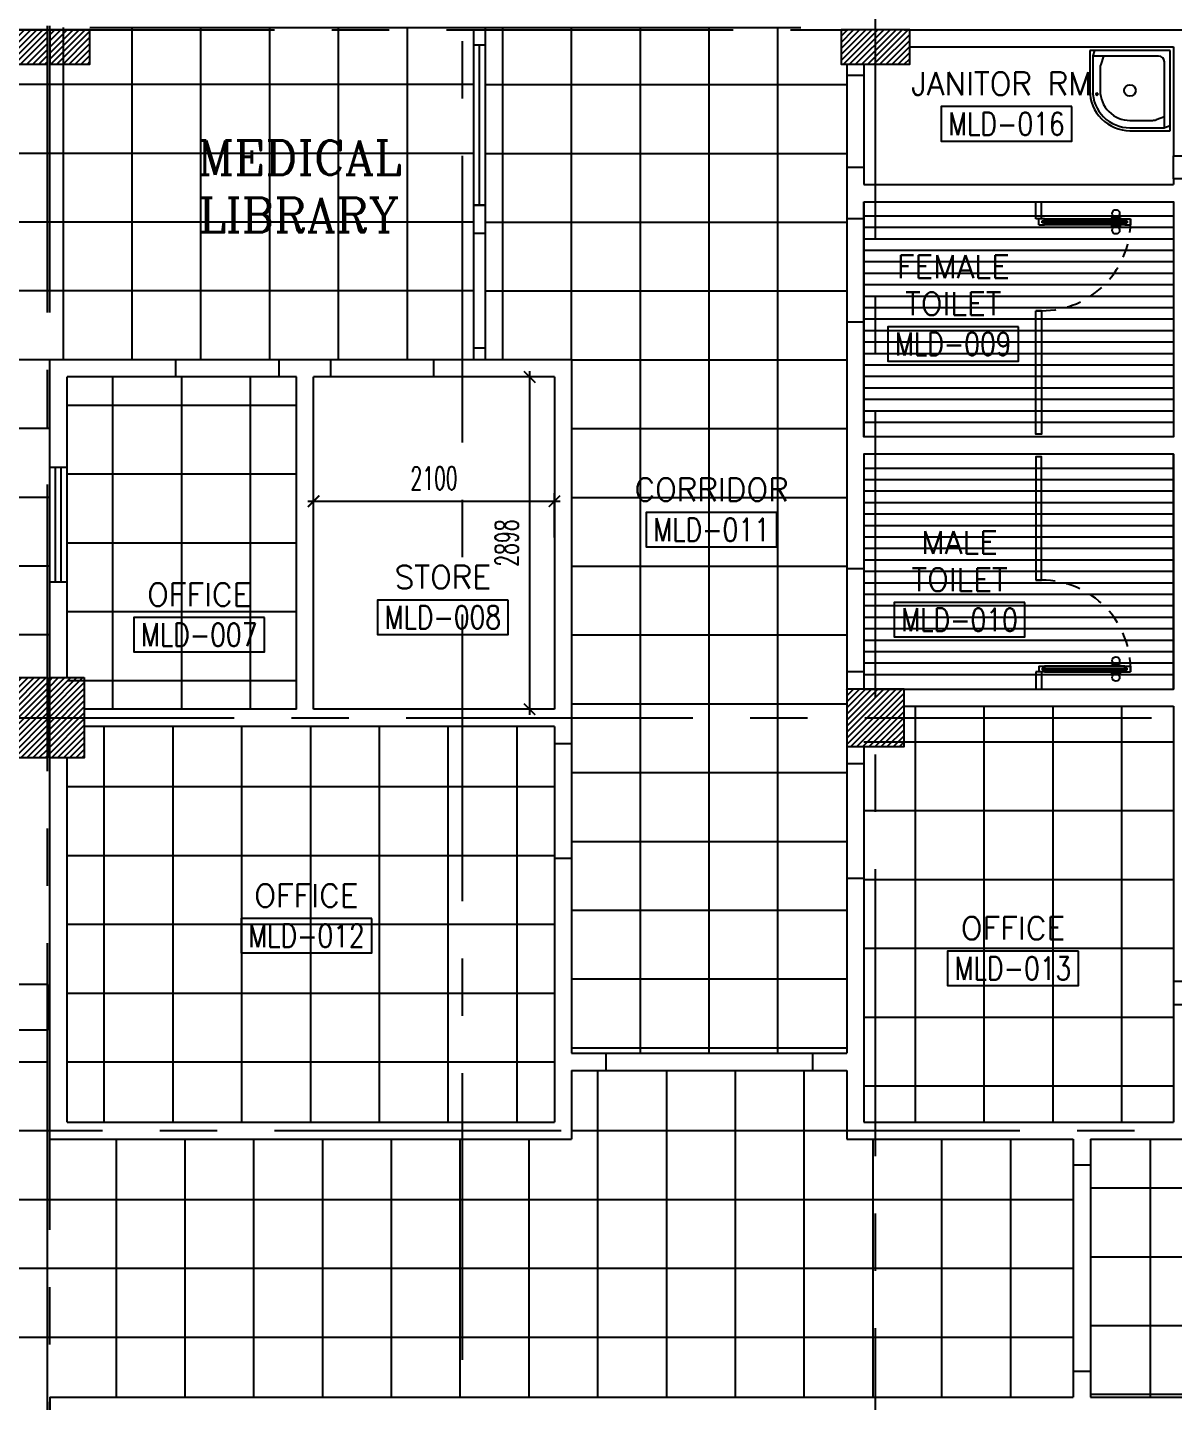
# Model space of a CAD drawing. Extents: x 417820 to 418166, y 43448 to 43632.
# Drawn here: x 417873.3 to 417883.3, y 43482.51 to 43494.49 of the extents above; entities that cross this region are included whole.
import ezdxf
from ezdxf.enums import TextEntityAlignment as Align

# ---------------------------------------------------------------- set-up
doc = ezdxf.new("R2010")
doc.units = 0
doc.header["$MEASUREMENT"] = 0
doc.header["$PDMODE"] = 3
doc.header["$PDSIZE"] = 0.1
doc.linetypes.add('CENTERX2', pattern=[4, 2.5, -0.5, 0.5, -0.5])
doc.linetypes.add('HIDDEN', pattern=[0.375, 0.25, -0.125])
doc.layers.get('0').update_dxf_attribs({"linetype": 'CONTINUOUS'})
doc.layers.get('DEFPOINTS').update_dxf_attribs({"linetype": 'CONTINUOUS'})
for name, color, linetype in [('AXES', 11, 'CENTERX2'), ('CEILING', 4, 'CONTINUOUS'), ('COL', 2, 'CONTINUOUS'), ('DIM', 4, 'CONTINUOUS'), ('DOOR', 11, 'CONTINUOUS'), ('EJ', 8, 'CONTINUOUS'), ('FIX', 3, 'CONTINUOUS'), ('HAT', 8, 'CONTINUOUS'), ('PART', 9, 'CONTINUOUS'), ('RM-BOX', 11, 'CONTINUOUS'), ('RM-NAME', 11, 'CONTINUOUS'), ('RM-NO', 11, 'CONTINUOUS'), ('WALL', 2, 'CONTINUOUS'), ('WIN', 5, 'CONTINUOUS')]:
    doc.layers.add(name, color=color, linetype=linetype)
doc.styles.add('ROMANC', font='romanc', dxfattribs={"height": 0.1})
doc.styles.add('ROMANS', font='ROMANS.shx', dxfattribs={"width": 0.6})
doc.dimstyles.new('STANDARD in', dxfattribs={"dimtxt": 0.2, "dimasz": 0.1, "dimexe": 0.07, "dimexo": 0.05, "dimgap": 0.1, "dimtad": 1, "dimdec": 0, "dimlfac": 1000, "dimzin": 0, "dimdsep": 46, "dimtxsty": 'ROMANS', "dimblk": 'ARCHTICK', "dimcen": 0.05, "dimdle": 0.05, "dimclrd": 4, "dimclre": 4, "dimclrt": 2, "dimadec": 0, "dimazin": 0, "dimtfac": 1, "dimtdec": 0, "dimtmove": 2, "dimatfit": 3, "dimldrblk": 'ARCHTICK', "dimfxl": 0, "dimtolj": 1, "dimtzin": 0, "dimarcsym": 0})

# ---------------------------------------------------------------- blocks, each defined once
blk = doc.blocks.new('RM1')
at = {"layer": 'RM-BOX'}
blk.add_lwpolyline([(570, -200), (-570, -200), (-570, -500), (570, -500)], close=True, dxfattribs=at)
at = {"layer": 'RM-NAME', "style": 'ROMANS'}
for tag, p in [('ROOMNAME1', (0, 324)), ('ROOMNAME2', (0, 0))]:
    blk.add_attdef(tag, text='', height=200, dxfattribs=at).set_placement(p, align=Align.MIDDLE)
at = {"layer": 'RM-NO', "style": 'ROMANS', "width": 0.8}
blk.add_attdef('ROOMNO', text='', height=200, dxfattribs=at).set_placement((0, -350), align=Align.MIDDLE)
blk = doc.blocks.new('*X59')
at = {"color": 0}
for p, q in [((73379, 32279), (73862, 32761)), ((73379, 32332), (73809, 32761)), ((73379, 32385), (73756, 32761)), ((73379, 32438), (73702, 32761)), ((73379, 32491), (73649, 32761)), ((73379, 32544), (73596, 32761)), ((73379, 32597), (73543, 32761)), ((73379, 32650), (73490, 32761)), ((73379, 32703), (73437, 32761)), ((73379, 32756), (73384, 32761)), ((73415, 32261), (73879, 32726)), ((73468, 32261), (73879, 32673)), ((73521, 32261), (73879, 32620)), ((73574, 32261), (73879, 32567)), ((73627, 32261), (73879, 32513)), ((73680, 32261), (73879, 32460)), ((73733, 32261), (73879, 32407)), ((73786, 32261), (73879, 32354)), ((73839, 32261), (73879, 32301))]:
    blk.add_line(p, q, dxfattribs=at)
blk = doc.blocks.new('COL50')
at = {"layer": 'COL'}
blk.add_lwpolyline([(-250, 250), (-250, -250), (250, -250), (250, 250)], close=True, dxfattribs=at)
blk = doc.blocks.new('JAN-001')
for p, q in [((730, -30), (30, -30)), ((30, -30), (30, -730)), ((705, -80), (130, -80)), ((610, -80), (635, -152)), ((688, -30), (704, -76)), ((705, -380), (705, -84)), ((730, -380), (730, -30)), ((80, -130), (80, -705)), ((640, -380), (640, -184)), ((30, -688), (76, -704)), ((80, -610), (152, -635)), ((84, -705), (380, -705)), ((184, -640), (380, -640)), ((30, -730), (380, -730))]:
    blk.add_line(p, q)
blk.add_circle((380, -380), 50)
for centre, radius, start, end in [((130, -130), 50, 90, 180), ((680, -84), 25, 0, 19.0039), ((540, -184), 100, 0, 19.0039), ((380, -380), 350, 270, 0), ((380, -380), 325, 270, 0), ((380, -380), 260, 270, 0), ((84, -680), 25, 250.9961, 270), ((184, -540), 100, 250.9961, 270)]:
    blk.add_arc(centre, radius, start, end)
blk = doc.blocks.new('C11')
at = {"layer": 'HAT'}
h = blk.add_hatch(dxfattribs=at)
h.set_pattern_fill('ANSI31', color=256, scale=300, style=0)
h.set_pattern_definition([(45, (-383765.23, -62181), (-26.5165043, 26.5165043), [])])
h.paths.add_polyline_path([(-20, 350), (-20, 700), (-320, 700), (-320, 350)])
h.paths.add_polyline_path([(-320, 0), (-20, 0), (-20, 350), (-320, 350)])
h = blk.add_hatch(dxfattribs=at)
h.set_pattern_fill('ANSI31', color=256, scale=300, style=0)
h.set_pattern_definition([(45, (-383445.23, -62181), (-26.5165043, 26.5165043), [])])
h.paths.add_polyline_path([(300, 350), (300, 700), (0, 700), (0, 350)])
h.paths.add_polyline_path([(0, 0), (300, 0), (300, 350), (0, 350)])
at = {"layer": 'COL'}
for points in [[(-20, 700), (-20, 0), (-320, 0), (-320, 700)], [(300, 700), (300, 0), (0, 0), (0, 700)]]:
    blk.add_lwpolyline(points, close=True, dxfattribs=at)
blk = doc.blocks.new('_ARCHTICK')
at = {"color": 0, "linetype": 'ByBlock', "const_width": 0.15}
blk.add_lwpolyline([(-0.5, -0.5), (0.5, 0.5)], dxfattribs=at)
blk = doc.blocks.new('*D176')
at = {"layer": 'DEFPOINTS', "color": 0}
for p in [(417877.897, 43490.363), (417875.797, 43489.998), (417877.897, 43489.998)]:
    blk.add_point(p, dxfattribs=at)
at = {"layer": 'DIM', "color": 4, "lineweight": -2}
for p, q in [((417875.747, 43490.363), (417877.947, 43490.363)), ((417875.797, 43490.048), (417875.797, 43490.433)), ((417877.897, 43490.048), (417877.897, 43490.433))]:
    blk.add_line(p, q, dxfattribs=at)
at = {"layer": 'DIM', "color": 4, "lineweight": -2, "xscale": 0.1, "yscale": 0.1, "zscale": 0.1, "rotation": 180}
blk.add_blockref('_ARCHTICK', (417875.797, 43490.363), dxfattribs=at)
at = {"layer": 'DIM', "color": 4, "lineweight": -2, "xscale": 0.1, "yscale": 0.1, "zscale": 0.1}
blk.add_blockref('_ARCHTICK', (417877.897, 43490.363), dxfattribs=at)
at = {"layer": 'DIM', "color": 2, "insert": (417876.847, 43490.563), "char_height": 0.2, "attachment_point": 5, "style": 'ROMANS'}
blk.add_mtext('\\A1;2100', dxfattribs=at)
blk = doc.blocks.new('*D177')
at = {"layer": 'DEFPOINTS', "color": 0}
for p in [(417877.681, 43491.447), (417877.681, 43488.549), (417877.681, 43488.549)]:
    blk.add_point(p, dxfattribs=at)
at = {"layer": 'DIM', "color": 4, "lineweight": -2}
for p, q in [((417877.631, 43491.447), (417877.611, 43491.447)), ((417877.681, 43491.497), (417877.681, 43488.499)), ((417877.631, 43488.549), (417877.611, 43488.549))]:
    blk.add_line(p, q, dxfattribs=at)
at = {"layer": 'DIM', "color": 4, "lineweight": -2, "xscale": 0.1, "yscale": 0.1, "zscale": 0.1}
for p, rotation in [((417877.681, 43491.447), 90), ((417877.681, 43488.549), 270)]:
    blk.add_blockref('_ARCHTICK', p, dxfattribs=dict(at, rotation=rotation))
at = {"layer": 'DIM', "color": 2, "insert": (417877.481, 43489.998), "char_height": 0.2, "attachment_point": 5, "rotation": 90, "style": 'ROMANS'}
blk.add_mtext('\\A1;2898', dxfattribs=at)

msp = doc.modelspace()

# ---------------------------------------------------------------- hatches: boundary and pattern name
at = {"layer": 'HAT'}
h = msp.add_hatch(dxfattribs=at)
h.set_pattern_fill('ANSI31', color=256, scale=0.3, style=0)
h.set_pattern_definition([(45, (417489.731385, 43455.643322), (-0.0265165043, 0.0265165043), [])])
h.paths.add_polyline_path([(417873.1266, 43494.1743), (417873.4766, 43494.1743), (417873.4766, 43494.4743), (417873.1266, 43494.4743)])
h = msp.add_hatch(dxfattribs=at)
h.set_pattern_fill('ANSI31', color=256, scale=0.3, style=0)
h.set_pattern_definition([(45, (417490.101385, 43455.643322), (-0.0265165043, 0.0265165043), [])])
h.paths.add_polyline_path([(417873.4966, 43494.1743), (417873.8466, 43494.1743), (417873.8466, 43494.4743), (417873.4966, 43494.4743)])
h = msp.add_hatch(dxfattribs=at)
h.set_pattern_fill('ANSI31', color=256, scale=0.3, style=0)
h.set_pattern_definition([(45, (417522.151385, 43455.643322), (-0.0265165043, 0.0265165043), [])])
h.paths.add_polyline_path([(417880.6966, 43494.1743), (417880.6966, 43494.4743), (417880.3966, 43494.4743), (417880.3966, 43494.1743)])
h.paths.add_polyline_path([(417880.9966, 43494.1743), (417880.9966, 43494.4743), (417880.6966, 43494.4743), (417880.6966, 43494.1743)])

# ---------------------------------------------------------------- linework, layer by layer
at = {"layer": 'AXES'}
for p, q in [((417880.6966, 43448.6529), (417880.6966, 43538.4875)), ((417873.4766, 43460.01), (417873.4766, 43538.1375)), ((417873.4966, 43460.01), (417873.4966, 43538.1375)), ((417877.0966, 43466.8743), (417877.0966, 43525.6943)), ((417820.9552, 43494.4743), (417889.6966, 43494.4743)), ((417820.6052, 43488.4743), (417889.6966, 43488.4743)), ((417831.4566, 43484.8743), (417889.6966, 43484.8743))]:
    msp.add_line(p, q, dxfattribs=at)
at = {"layer": 'CEILING'}
for p, q in [((417873.6116, 43494.4943), (417873.6116, 43491.5968)), ((417874.2116, 43494.4943), (417874.2116, 43491.5968)), ((417874.8116, 43494.4943), (417874.8116, 43491.5968)), ((417874.8116, 43494.4943), (417874.8116, 43491.5968)), ((417875.4116, 43494.4943), (417875.4116, 43491.5968)), ((417876.0116, 43494.4943), (417876.0116, 43491.5968)), ((417876.6116, 43494.4943), (417876.6116, 43491.5968)), ((417877.2966, 43491.5968), (417877.2966, 43494.4943)), ((417877.4466, 43491.5968), (417877.4466, 43494.4943)), ((417878.0466, 43491.5968), (417878.0466, 43494.4943)), ((417878.6466, 43485.5493), (417878.6466, 43494.4943)), ((417879.2466, 43485.5493), (417879.2466, 43494.4943)), ((417879.8466, 43485.5493), (417879.8466, 43494.4943)), ((417877.1934, 43493.9968), (417868.9266, 43493.9968)), ((417877.2966, 43493.9968), (417880.4466, 43493.9968)), ((417877.1934, 43493.3968), (417868.9266, 43493.3968)), ((417877.2966, 43493.3968), (417880.4466, 43493.3968)), ((417877.1934, 43492.7968), (417868.9266, 43492.7968)), ((417877.2966, 43492.7968), (417880.4466, 43492.7968)), ((417883.2966, 43492.8493), (417880.5966, 43492.8493)), ((417883.2966, 43492.7493), (417880.5966, 43492.7493)), ((417883.2966, 43492.6493), (417880.5966, 43492.6493)), ((417883.2966, 43492.5493), (417880.5966, 43492.5493)), ((417883.2966, 43492.4493), (417880.5966, 43492.4493)), ((417883.2966, 43492.3493), (417880.5966, 43492.3493)), ((417877.1934, 43492.1968), (417868.9266, 43492.1968)), ((417877.2966, 43492.1968), (417880.4466, 43492.1968)), ((417883.2966, 43492.2493), (417880.5966, 43492.2493)), ((417883.2966, 43492.1493), (417880.5966, 43492.1493)), ((417883.2966, 43492.0493), (417880.5966, 43492.0493)), ((417883.2966, 43491.9493), (417880.5966, 43491.9493)), ((417883.2966, 43491.8493), (417880.5966, 43491.8493)), ((417883.2966, 43491.7493), (417880.5966, 43491.7493)), ((417873.4966, 43491.5968), (417868.9266, 43491.5968)), ((417878.0466, 43491.5968), (417880.4466, 43491.5968)), ((417883.2966, 43491.6493), (417880.5966, 43491.6493)), ((417874.0466, 43488.5493), (417874.0466, 43491.4468)), ((417874.6466, 43488.5493), (417874.6466, 43491.4468)), ((417875.2466, 43488.5493), (417875.2466, 43491.4468)), ((417883.2966, 43491.5493), (417880.5966, 43491.5493)), ((417883.2966, 43491.4493), (417880.5966, 43491.4493)), ((417883.2966, 43491.3493), (417880.5966, 43491.3493)), ((417883.2966, 43491.2493), (417880.5966, 43491.2493)), ((417875.6466, 43491.1981), (417873.6466, 43491.1981)), ((417883.2966, 43491.1493), (417880.5966, 43491.1493)), ((417873.4966, 43490.9968), (417868.9266, 43490.9968)), ((417878.0466, 43490.9968), (417880.4466, 43490.9968)), ((417883.2966, 43491.0493), (417880.5966, 43491.0493)), ((417883.2966, 43490.6493), (417880.5966, 43490.6493)), ((417875.6466, 43490.5981), (417873.6466, 43490.5981)), ((417883.2966, 43490.5493), (417880.5966, 43490.5493)), ((417873.4966, 43490.3968), (417868.9266, 43490.3968)), ((417878.0466, 43490.3968), (417880.4466, 43490.3968)), ((417883.2966, 43490.4493), (417880.5966, 43490.4493)), ((417883.2966, 43490.3493), (417880.5966, 43490.3493)), ((417883.2966, 43490.2493), (417880.5966, 43490.2493)), ((417883.2966, 43490.1493), (417880.5966, 43490.1493)), ((417883.2966, 43490.0493), (417880.5966, 43490.0493)), ((417875.6466, 43489.9981), (417873.6466, 43489.9981)), ((417883.2966, 43489.9493), (417880.5966, 43489.9493)), ((417873.4966, 43489.7968), (417868.9266, 43489.7968)), ((417878.0466, 43489.7968), (417880.4466, 43489.7968)), ((417883.2966, 43489.8493), (417880.5966, 43489.8493)), ((417883.2966, 43489.7493), (417880.5966, 43489.7493)), ((417883.2966, 43489.6493), (417880.5966, 43489.6493)), ((417883.2966, 43489.5493), (417880.5966, 43489.5493)), ((417883.2966, 43489.4493), (417880.5966, 43489.4493)), ((417875.6466, 43489.3981), (417873.6466, 43489.3981)), ((417883.2966, 43489.3493), (417880.5966, 43489.3493)), ((417873.4966, 43489.1968), (417868.9266, 43489.1968)), ((417878.0466, 43489.1968), (417880.4466, 43489.1968)), ((417883.2966, 43489.2493), (417880.5966, 43489.2493)), ((417883.2966, 43489.1493), (417880.5966, 43489.1493)), ((417883.2966, 43489.0493), (417880.5966, 43489.0493)), ((417883.2966, 43488.9493), (417880.5966, 43488.9493)), ((417883.2966, 43488.8493), (417880.5966, 43488.8493)), ((417875.6466, 43488.7981), (417873.6466, 43488.7981)), ((417878.0466, 43488.5968), (417880.4466, 43488.5968)), ((417881.0466, 43484.9493), (417881.0466, 43488.5743)), ((417881.6466, 43484.9493), (417881.6466, 43488.5743)), ((417882.2466, 43484.9493), (417882.2466, 43488.5743)), ((417882.8466, 43484.9493), (417882.8466, 43488.5743)), ((417873.9716, 43484.9493), (417873.9716, 43488.3993)), ((417874.5716, 43484.9493), (417874.5716, 43488.3993)), ((417875.1716, 43484.9493), (417875.1716, 43488.3993)), ((417875.7716, 43484.9493), (417875.7716, 43488.3993)), ((417876.3716, 43484.9493), (417876.3716, 43488.3993)), ((417876.9716, 43484.9493), (417876.9716, 43488.3993)), ((417877.5716, 43484.9493), (417877.5716, 43488.3993)), ((417883.2966, 43488.2618), (417880.5966, 43488.2618)), ((417878.0466, 43487.9968), (417880.4466, 43487.9968)), ((417873.6466, 43487.8743), (417877.8966, 43487.8743)), ((417883.2966, 43487.6618), (417880.5966, 43487.6618)), ((417878.0466, 43487.3968), (417880.4466, 43487.3968)), ((417873.6466, 43487.2743), (417877.8966, 43487.2743)), ((417883.2966, 43487.0618), (417880.5966, 43487.0618)), ((417878.0466, 43486.7968), (417880.4466, 43486.7968)), ((417873.6466, 43486.6743), (417877.8966, 43486.6743)), ((417883.2966, 43486.4618), (417880.5966, 43486.4618)), ((417878.0466, 43486.1968), (417880.4466, 43486.1968)), ((417873.6466, 43486.0743), (417877.8966, 43486.0743)), ((417873.4766, 43481.5243), (417873.4766, 43485.9993)), ((417883.2966, 43485.8618), (417880.5966, 43485.8618)), ((417878.0466, 43485.5968), (417880.4466, 43485.5968)), ((417863.8566, 43485.4743), (417873.4766, 43485.4743)), ((417873.6466, 43485.4743), (417877.8966, 43485.4743)), ((417878.2766, 43482.5493), (417878.2766, 43485.3993)), ((417878.8766, 43482.5493), (417878.8766, 43485.3993)), ((417879.4766, 43482.5493), (417879.4766, 43485.3993)), ((417880.0766, 43482.5493), (417880.0766, 43485.3993)), ((417883.2966, 43485.2618), (417880.5966, 43485.2618)), ((417863.8566, 43484.8743), (417873.4766, 43484.8743)), ((417878.0466, 43484.8743), (417880.4466, 43484.8743)), ((417874.0766, 43482.5493), (417874.0766, 43484.7993)), ((417874.6766, 43482.5493), (417874.6766, 43484.7993)), ((417875.2766, 43482.5493), (417875.2766, 43484.7993)), ((417875.8766, 43482.5493), (417875.8766, 43484.7993)), ((417876.4766, 43482.5493), (417876.4766, 43484.7993)), ((417877.0766, 43482.5493), (417877.0766, 43484.7993)), ((417877.6766, 43482.5493), (417877.6766, 43484.7993)), ((417880.6766, 43482.5493), (417880.6766, 43484.7993)), ((417881.2766, 43482.5493), (417881.2766, 43484.7993)), ((417881.8766, 43482.5493), (417881.8766, 43484.7993)), ((417883.0966, 43482.5493), (417883.0966, 43484.7993)), ((417882.5716, 43484.3745), (417899.3216, 43484.3745)), ((417850.7316, 43484.2743), (417882.4216, 43484.2743)), ((417882.5716, 43483.7745), (417899.3216, 43483.7745)), ((417850.7316, 43483.6743), (417882.4216, 43483.6743)), ((417882.5716, 43483.1745), (417899.3216, 43483.1745)), ((417850.7316, 43483.0743), (417882.4216, 43483.0743)), ((417882.5716, 43482.5745), (417899.3216, 43482.5745))]:
    msp.add_line(p, q, dxfattribs=at)
for points in [[(417880.5966, 43492.9743), (417883.2966, 43492.9743), (417883.2966, 43490.9243), (417880.5966, 43490.9243)], [(417880.5966, 43488.7243), (417883.2966, 43488.7243), (417883.2966, 43490.7743), (417880.5966, 43490.7743)]]:
    msp.add_lwpolyline(points, close=True, dxfattribs=at)
at = {"layer": 'COL'}
for points in [[(417873.1266, 43494.4743), (417873.1266, 43494.1743), (417873.4766, 43494.1743), (417873.4766, 43494.4743)], [(417873.4966, 43494.4743), (417873.4966, 43494.1743), (417873.8466, 43494.1743), (417873.8466, 43494.4743)], [(417880.9966, 43494.4743), (417880.3966, 43494.4743), (417880.3966, 43494.1743), (417880.9966, 43494.1743)], [(417883.2966, 43493.1743), (417883.2966, 43493.3743), (417886.9966, 43493.3743), (417886.9966, 43493.1743)], [(417888.1466, 43486.1743), (417883.2966, 43486.1743), (417883.2966, 43485.9743), (417888.1466, 43485.9743)]]:
    msp.add_lwpolyline(points, close=True, dxfattribs=at)
at = {"layer": 'DOOR', "linetype": 'ByBlock'}
for p, q in [((417882.1716, 43492.8243), (417882.1216, 43492.8243)), ((417882.1216, 43492.7743), (417882.1216, 43492.8243)), ((417882.1216, 43492.7743), (417882.1716, 43492.7743)), ((417882.1516, 43492.8073), (417882.1716, 43492.8073)), ((417882.1516, 43492.7913), (417882.1516, 43492.8073)), ((417882.1716, 43492.7913), (417882.1516, 43492.7913)), ((417882.1716, 43492.8073), (417882.1716, 43492.8243)), ((417882.1716, 43492.8243), (417882.8716, 43492.8243)), ((417882.1716, 43492.8073), (417882.8716, 43492.8073)), ((417882.1716, 43492.7743), (417882.1716, 43492.7913)), ((417882.1716, 43492.7913), (417882.8716, 43492.7913)), ((417882.8716, 43492.7743), (417882.1716, 43492.7743)), ((417882.7493, 43492.8243), (417882.7493, 43492.8315)), ((417882.7493, 43492.8315), (417882.8393, 43492.8315)), ((417882.7493, 43492.7743), (417882.7493, 43492.7671)), ((417882.7493, 43492.7671), (417882.8393, 43492.7671)), ((417882.7619, 43492.8315), (417882.7619, 43492.8405)), ((417882.8267, 43492.8405), (417882.7619, 43492.8405)), ((417882.8267, 43492.8315), (417882.7619, 43492.8315)), ((417882.7619, 43492.7671), (417882.7619, 43492.7581)), ((417882.8267, 43492.7671), (417882.7619, 43492.7671)), ((417882.8267, 43492.8315), (417882.8267, 43492.8405)), ((417882.8267, 43492.7671), (417882.8267, 43492.7581)), ((417882.8393, 43492.8243), (417882.8393, 43492.8315)), ((417882.8393, 43492.7743), (417882.8393, 43492.7671)), ((417882.8716, 43492.8243), (417882.8716, 43492.8073)), ((417882.8716, 43492.8243), (417882.9216, 43492.8243)), ((417882.8716, 43492.8073), (417882.8916, 43492.8073)), ((417882.8716, 43492.7913), (417882.8716, 43492.7743)), ((417882.8716, 43492.7913), (417882.8916, 43492.7913)), ((417882.8716, 43492.7743), (417882.9216, 43492.7743)), ((417882.8916, 43492.8073), (417882.8916, 43492.7913)), ((417882.9216, 43492.8243), (417882.9216, 43492.7743)), ((417882.9216, 43492.7743), (417882.9216, 43492.8243)), ((417882.8267, 43492.7581), (417882.7619, 43492.7581)), ((417882.7493, 43488.9243), (417882.7493, 43488.9315)), ((417882.7493, 43488.9315), (417882.8393, 43488.9315)), ((417882.7619, 43488.9315), (417882.7619, 43488.9405)), ((417882.8267, 43488.9405), (417882.7619, 43488.9405)), ((417882.8267, 43488.9315), (417882.7619, 43488.9315)), ((417882.8267, 43488.9315), (417882.8267, 43488.9405)), ((417882.8393, 43488.9243), (417882.8393, 43488.9315)), ((417882.1216, 43488.9243), (417882.1716, 43488.9243)), ((417882.1216, 43488.9243), (417882.1216, 43488.8743)), ((417882.1716, 43488.8743), (417882.1216, 43488.8743)), ((417882.1716, 43488.9073), (417882.1516, 43488.9073)), ((417882.1516, 43488.9073), (417882.1516, 43488.8913)), ((417882.1516, 43488.8913), (417882.1716, 43488.8913)), ((417882.1716, 43488.9243), (417882.1716, 43488.9073)), ((417882.8716, 43488.9243), (417882.1716, 43488.9243)), ((417882.1716, 43488.9073), (417882.8716, 43488.9073)), ((417882.1716, 43488.8913), (417882.1716, 43488.8743)), ((417882.1716, 43488.8913), (417882.8716, 43488.8913)), ((417882.1716, 43488.8743), (417882.8716, 43488.8743)), ((417882.7493, 43488.8743), (417882.7493, 43488.8671)), ((417882.7493, 43488.8671), (417882.8393, 43488.8671)), ((417882.7619, 43488.8671), (417882.7619, 43488.8581)), ((417882.8267, 43488.8671), (417882.7619, 43488.8671)), ((417882.8267, 43488.8581), (417882.7619, 43488.8581)), ((417882.8267, 43488.8671), (417882.8267, 43488.8581)), ((417882.8393, 43488.8743), (417882.8393, 43488.8671)), ((417882.8716, 43488.9073), (417882.8716, 43488.9243)), ((417882.8716, 43488.9243), (417882.9216, 43488.9243)), ((417882.8716, 43488.9073), (417882.8916, 43488.9073)), ((417882.8716, 43488.8743), (417882.8716, 43488.8913)), ((417882.8716, 43488.8913), (417882.8916, 43488.8913)), ((417882.8716, 43488.8743), (417882.9216, 43488.8743)), ((417882.8916, 43488.8913), (417882.8916, 43488.9073)), ((417882.9216, 43488.8743), (417882.9216, 43488.9243)), ((417882.9216, 43488.9243), (417882.9216, 43488.8743))]:
    msp.add_line(p, q, dxfattribs=at)
for centre in [(417882.7943, 43492.8729), (417882.7943, 43492.7258), (417882.7943, 43488.9729), (417882.7943, 43488.8258)]:
    msp.add_circle(centre, 0.0324, dxfattribs=at)
at = {"layer": 'DOOR', "linetype": 'HIDDEN', "ltscale": 0.5}
for centre, start, end in [((417882.147, 43492.7993), 269.97019, 1.84857), ((417882.147, 43488.8993), 358.15143, 90.02981)]:
    msp.add_arc(centre, 0.775, start, end, dxfattribs=at)
at = {"layer": 'PART'}
for p, q in [((417882.0966, 43492.8243), (417882.0966, 43492.9743)), ((417882.1466, 43492.8243), (417882.1466, 43492.9743)), ((417882.1466, 43492.8243), (417882.0966, 43492.8243)), ((417882.1466, 43492.0243), (417882.0966, 43492.0243)), ((417882.1466, 43489.6743), (417882.0966, 43489.6743)), ((417882.1466, 43488.8743), (417882.0966, 43488.8743)), ((417882.0966, 43488.8743), (417882.0966, 43488.7243)), ((417882.1466, 43488.8743), (417882.1466, 43488.7243))]:
    msp.add_line(p, q, dxfattribs=at)
for points in [[(417882.0966, 43492.0243), (417882.1466, 43492.0243), (417882.1466, 43490.9473), (417882.0966, 43490.9473)], [(417882.0966, 43489.6743), (417882.1466, 43489.6743), (417882.1466, 43490.7513), (417882.0966, 43490.7513)]]:
    msp.add_lwpolyline(points, close=True, dxfattribs=at)
at = {"layer": 'WALL'}
for p, q in [((417873.8466, 43494.4943), (417880.0466, 43494.4943)), ((417880.9466, 43494.4743), (417887.6466, 43494.4743)), ((417880.9966, 43494.3243), (417883.2966, 43494.3243)), ((417883.2966, 43494.3243), (417883.2966, 43493.3743)), ((417880.4466, 43494.1743), (417880.4466, 43494.0743)), ((417880.5966, 43494.1743), (417880.5966, 43494.0743)), ((417880.4466, 43494.0743), (417880.4466, 43492.8243)), ((417880.5966, 43494.0743), (417880.4466, 43494.0743)), ((417880.5966, 43494.0743), (417880.5966, 43493.1243)), ((417880.5966, 43493.2743), (417880.4466, 43493.2743)), ((417880.5966, 43493.1243), (417883.2966, 43493.1243)), ((417883.2966, 43493.1743), (417883.2966, 43493.1243)), ((417880.5966, 43492.9743), (417883.2966, 43492.9743)), ((417880.5966, 43492.9743), (417880.5966, 43492.8243)), ((417883.2966, 43492.9743), (417883.2966, 43490.9243)), ((417880.4466, 43492.8243), (417880.4466, 43488.8743)), ((417880.5966, 43492.8243), (417880.4466, 43492.8243)), ((417880.5966, 43492.8243), (417880.5966, 43490.9243)), ((417880.5966, 43491.9243), (417880.4466, 43491.9243)), ((417873.4966, 43490.6606), (417873.4966, 43491.5968)), ((417874.5966, 43491.5968), (417873.4966, 43491.5968)), ((417874.5966, 43491.4468), (417874.5966, 43491.5968)), ((417876.8466, 43491.5968), (417874.5966, 43491.5968)), ((417875.4966, 43491.4468), (417875.4966, 43491.5968)), ((417875.9466, 43491.4468), (417875.9466, 43491.5968)), ((417878.0466, 43491.5968), (417876.8466, 43491.5968)), ((417876.8466, 43491.4468), (417876.8466, 43491.5968)), ((417878.0466, 43491.5968), (417878.0466, 43488.2493)), ((417873.6466, 43490.6606), (417873.6466, 43491.4468)), ((417874.5966, 43491.4468), (417873.6466, 43491.4468)), ((417875.6466, 43491.4468), (417874.5966, 43491.4468)), ((417875.6466, 43488.5493), (417875.6466, 43491.4468)), ((417875.7966, 43488.5493), (417875.7966, 43491.4468)), ((417876.8466, 43491.4468), (417875.7966, 43491.4468)), ((417877.8966, 43491.4468), (417876.8466, 43491.4468)), ((417877.8966, 43491.4468), (417877.8966, 43488.5493)), ((417883.2966, 43490.9243), (417880.5966, 43490.9243)), ((417880.5966, 43490.7743), (417880.5966, 43488.8743)), ((417883.2966, 43490.7743), (417880.5966, 43490.7743)), ((417883.2966, 43490.7743), (417883.2966, 43488.7243)), ((417873.4966, 43490.6606), (417873.6466, 43490.6606)), ((417880.5966, 43489.7743), (417880.4466, 43489.7743)), ((417873.4966, 43489.6606), (417873.6466, 43489.6606)), ((417873.4966, 43488.7243), (417873.4966, 43489.6606)), ((417873.6466, 43488.8243), (417873.6466, 43489.6606)), ((417880.4466, 43488.8743), (417880.4466, 43488.7243)), ((417880.5966, 43488.8743), (417880.4466, 43488.8743)), ((417880.5966, 43488.8743), (417880.5966, 43488.7243)), ((417880.9466, 43488.7243), (417883.2966, 43488.7243)), ((417880.9466, 43488.5743), (417883.2966, 43488.5743)), ((417883.2966, 43488.5743), (417883.2966, 43486.1743)), ((417875.6466, 43488.5493), (417873.7966, 43488.5493)), ((417877.8966, 43488.5493), (417875.7966, 43488.5493)), ((417877.8966, 43488.3993), (417873.7966, 43488.3993)), ((417877.8966, 43488.3993), (417877.8966, 43488.2493)), ((417873.4966, 43484.7993), (417873.4966, 43488.2243)), ((417877.8966, 43488.2493), (417877.8966, 43484.9493)), ((417877.8966, 43488.2493), (417878.0466, 43488.2493)), ((417878.0466, 43488.2493), (417878.0466, 43485.5493)), ((417880.4466, 43488.2243), (417880.4466, 43488.0743)), ((417880.5966, 43488.2243), (417880.5966, 43488.0743)), ((417873.6466, 43484.9493), (417873.6466, 43488.1243)), ((417880.5966, 43488.0743), (417880.4466, 43488.0743)), ((417880.4466, 43488.0743), (417880.4466, 43485.5493)), ((417880.5966, 43488.0743), (417880.5966, 43484.9493)), ((417877.8966, 43487.2493), (417878.0466, 43487.2493)), ((417880.5966, 43487.0743), (417880.4466, 43487.0743)), ((417873.4766, 43486.1493), (417868.9266, 43486.1493)), ((417873.4766, 43485.9993), (417873.4766, 43486.1493)), ((417873.4766, 43486.1493), (417873.4766, 43485.7493)), ((417883.2966, 43485.9743), (417883.2966, 43484.9493)), ((417873.4766, 43485.7493), (417873.1366, 43485.7493)), ((417878.0466, 43485.5493), (417878.3466, 43485.5493)), ((417878.3466, 43485.5493), (417878.3466, 43485.3993)), ((417878.3466, 43485.5493), (417880.4466, 43485.5493)), ((417880.1466, 43485.5493), (417880.1466, 43485.3993)), ((417878.0466, 43485.3993), (417878.0466, 43484.7993)), ((417878.0466, 43485.3993), (417878.3466, 43485.3993)), ((417878.3466, 43485.3993), (417880.4466, 43485.3993)), ((417880.4466, 43485.3993), (417880.4466, 43484.7993)), ((417873.6466, 43484.9493), (417877.8966, 43484.9493)), ((417880.5966, 43484.9493), (417883.2966, 43484.9493)), ((417873.4966, 43484.7993), (417878.0466, 43484.7993)), ((417880.4466, 43484.7993), (417882.4216, 43484.7993)), ((417882.4216, 43484.7993), (417882.4216, 43484.5743)), ((417882.5716, 43484.7993), (417882.5716, 43484.5743)), ((417882.5716, 43484.7993), (417883.4966, 43484.7993)), ((417882.4216, 43484.5743), (417882.4216, 43482.5493)), ((417882.5716, 43484.5743), (417882.4216, 43484.5743)), ((417882.5716, 43484.5743), (417882.5716, 43482.5493)), ((417882.5716, 43482.7743), (417882.4216, 43482.7743)), ((417873.4966, 43482.5493), (417882.4216, 43482.5493)), ((417873.4966, 43482.5493), (417873.4966, 43481.5243)), ((417882.5716, 43482.5493), (417883.6466, 43482.5493))]:
    msp.add_line(p, q, dxfattribs=at)
at = {"layer": 'WIN'}
for p, q in [((417877.1934, 43491.5968), (417877.1934, 43494.4743)), ((417877.2966, 43491.5968), (417877.2966, 43494.4743)), ((417877.1934, 43494.3442), (417877.2966, 43494.3442)), ((417877.2434, 43492.9442), (417877.2434, 43494.3442)), ((417877.2966, 43492.9442), (417877.1934, 43492.9442)), ((417877.1934, 43492.9442), (417877.2966, 43492.9442)), ((417877.2966, 43492.6989), (417877.1934, 43492.6989)), ((417877.1934, 43491.5968), (417877.1934, 43491.6968)), ((417877.2966, 43491.6968), (417877.1934, 43491.6968)), ((417877.2966, 43491.5968), (417877.1934, 43491.5968)), ((417873.4966, 43489.6606), (417873.4966, 43490.6606)), ((417873.5466, 43489.6606), (417873.5466, 43490.6606)), ((417873.5966, 43489.6606), (417873.5966, 43490.6606)), ((417873.6466, 43489.6606), (417873.6466, 43490.6606))]:
    msp.add_line(p, q, dxfattribs=at)

# ---------------------------------------------------------------- block references
at = {"layer": 'COL', "xscale": 0.001000000047497451, "yscale": 0.0009999999892897904, "zscale": 0.001}
msp.add_blockref('COL50', (417880.6966, 43488.4743), dxfattribs=at)
at = {"layer": 'EJ', "color": 2, "linetype": 'ByBlock', "xscale": 0.001000000047497451, "yscale": 0.0009999999892897904, "zscale": 0.001}
msp.add_blockref('C11', (417873.4966, 43488.1243), dxfattribs=at)
at = {"layer": 'FIX', "xscale": 0.0009999999892897904, "yscale": 0.0009999999892897904, "zscale": 0.001, "rotation": 270}
msp.add_blockref('JAN-001', (417883.2966, 43494.3243), dxfattribs=at)
at = {"layer": 'HAT', "xscale": 0.001000000047497451, "yscale": 0.0009999999892897904, "zscale": 0.001}
for p, values in [((417881.8394, 43494.004), {'ROOMNO': 'MLD-016', 'ROOMNAME2': 'JANITOR RM.'}), ((417881.3757, 43492.0848), {'ROOMNO': 'MLD-009', 'ROOMNAME2': 'TOILET', 'ROOMNAME1': 'FEMALE'}), ((417881.4305, 43489.6791), {'ROOMNO': 'MLD-010', 'ROOMNAME2': 'TOILET', 'ROOMNAME1': 'MALE'}), ((417876.9242, 43489.7015), {'ROOMNO': 'MLD-008', 'ROOMNAME2': 'STORE'}), ((417874.7992, 43489.5485), {'ROOMNO': 'MLD-007', 'ROOMNAME2': 'OFFICE'}), ((417875.7348, 43486.9237), {'ROOMNO': 'MLD-012', 'ROOMNAME2': 'OFFICE'}), ((417881.8966, 43486.6396), {'ROOMNO': 'MLD-013', 'ROOMNAME2': 'OFFICE'})]:
    msp.add_blockref('RM1', p, dxfattribs=at).add_auto_attribs(values)
msp.add_blockref('*X59', (417807.0674, 43455.9633), dxfattribs=at)
at = {"layer": 'WALL', "xscale": 0.001000000047497451, "yscale": 0.0009999999892897904, "zscale": 0.001}
msp.add_blockref('RM1', (417879.2678, 43490.4647), dxfattribs=at).add_auto_attribs({'ROOMNO': 'MLD-011', 'ROOMNAME2': 'CORRIDOR'})

# ---------------------------------------------------------------- texts
at = {"layer": 'RM-NAME', "color": 2, "style": 'ROMANC'}
for s, p in [('MEDICAL', (417875.671, 43493.3584)), ('LIBRARY', (417875.671, 43492.8584))]:
    msp.add_text(s, height=0.3, dxfattribs=at).set_placement(p, align=Align.MIDDLE)

# ---------------------------------------------------------------- dimensions: what is measured, and where the dimension line sits
at = {"layer": 'DIM'}
dim = msp.add_linear_dim(base=(417877.680843819, 43488.549322081), p1=(417877.680843819, 43491.446822081), p2=(417877.680843819, 43488.549322081), angle=90, dimstyle='STANDARD in', dxfattribs=at)
dim.commit()
dim.dimension.update_dxf_attribs({"geometry": '*D177', "text_midpoint": (417877.480843819, 43489.9980720811)})
dim = msp.add_linear_dim(base=(417877.8966, 43490.3634), p1=(417875.7966, 43489.9981), p2=(417877.8966, 43489.9981), dimstyle='STANDARD in', dxfattribs=at)
dim.commit()
dim.dimension.update_dxf_attribs({"geometry": '*D176', "text_midpoint": (417876.8466, 43490.5634)})

doc.saveas('drawing.dxf')
